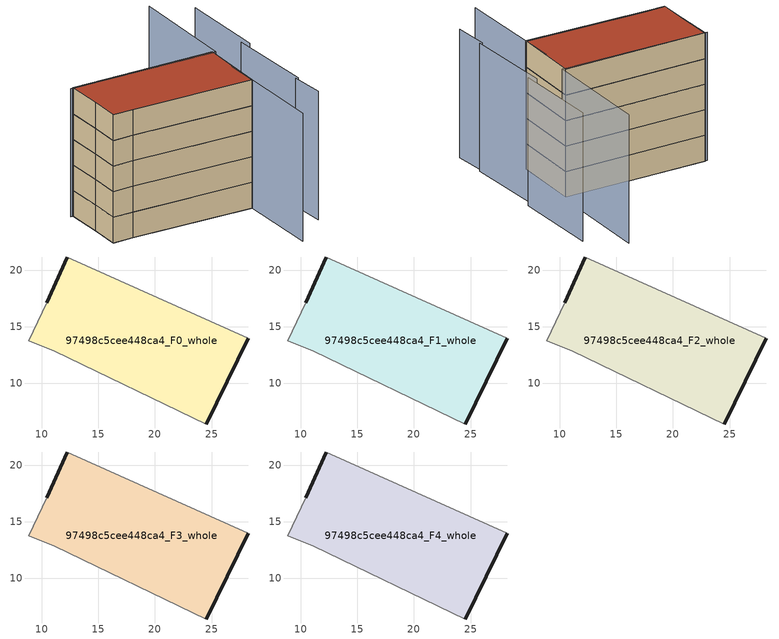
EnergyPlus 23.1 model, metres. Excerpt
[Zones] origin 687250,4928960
97498c5cee448ca4_F0_whole
 floor ground (EU_floor_Construction): 24.53,6.42 28.22,13.96 12.26,21.16 10.47,17.13 8.89,13.78 11.18,12.82 z0
 wall outside (EU_wall_Construction): 10.47,17.13 12.26,21.16 / 28.22,13.96 24.53,6.42 z0:3
 wall adiabatic (EU_wall_Construction): 12.26,21.16 28.22,13.96 / 24.53,6.42 11.18,12.82 8.89,13.78 10.47,17.13 z0:3
97498c5cee448ca4_F1_whole
 floor to 97498c5cee448ca4_F0_whole (EU_floor_Construction): 24.52,6.42 28.22,13.96 12.25,21.16 10.47,17.13 8.88,13.78 11.17,12.82 z3
 wall outside (EU_wall_Construction): 10.47,17.13 12.26,21.16 / 28.22,13.96 24.53,6.42 z3:6
 wall adiabatic (EU_wall_Construction): 12.26,21.16 28.22,13.96 / 24.53,6.42 11.18,12.82 8.89,13.78 10.47,17.13 z3:6
97498c5cee448ca4_F2_whole
 floor to 97498c5cee448ca4_F1_whole (EU_floor_Construction): 24.52,6.42 28.22,13.96 12.25,21.16 10.47,17.13 8.88,13.78 11.17,12.82 z6
 wall outside (EU_wall_Construction): 10.47,17.13 12.26,21.16 / 28.22,13.96 24.53,6.42 z6:9
 wall adiabatic (EU_wall_Construction): 12.26,21.16 28.22,13.96 / 24.53,6.42 11.18,12.82 8.89,13.78 10.47,17.13 z6:9
97498c5cee448ca4_F3_whole
 floor to 97498c5cee448ca4_F2_whole (EU_floor_Construction): 24.52,6.42 28.22,13.96 12.25,21.16 10.47,17.13 8.88,13.78 11.17,12.82 z9
 wall outside (EU_wall_Construction): 10.47,17.13 12.26,21.16 / 28.22,13.96 24.53,6.42 z9:12
 wall adiabatic (EU_wall_Construction): 12.26,21.16 28.22,13.96 / 24.53,6.42 11.18,12.82 8.89,13.78 10.47,17.13 z9:12
97498c5cee448ca4_F4_whole
 floor to 97498c5cee448ca4_F3_whole (EU_floor_Construction): 24.52,6.42 28.22,13.96 12.25,21.16 10.47,17.13 8.88,13.78 11.17,12.82 z12
 wall outside (EU_wall_Construction): 10.47,17.13 12.26,21.16 / 28.22,13.96 24.53,6.42 z12:15
 wall adiabatic (EU_wall_Construction): 12.26,21.16 28.22,13.96 / 24.53,6.42 11.18,12.82 8.89,13.78 10.47,17.13 z12:15
 roof outside (EU_roof_Construction): 28.22,13.96 24.53,6.42 11.18,12.82 8.89,13.78 10.47,17.13 12.26,21.16 z15
shading: 25.98,-1.08 27.45,2.78 / 27.77,2.66 31.91,12.74 / 32.19,11.81 36.49,21.63 / 26.18,10.13 20.43,-2.76 / 34.17,26.01 28.39,13.62 / 28.39,13.62 12,21.27 z0:15
[Building]
EU S2 Campaign: North Axis=0; Terrain=City; Solar Distribution=FullExterior
[Site:Location]
Bologna: Latitude=44.5; Longitude=11.25; Time Zone=1; Elevation=37
[SizingPeriod:WeatherFileDays]
AnnualSizingPeriod: Begin Month=1; Begin Day of Month=1; End Month=12; End Day of Month=31; Day of Week for Start Day=Monday; Use Weather File Daylight Saving Period=No; Use Weather File Rain and Snow Indicators=No
[MATERIAL]
EU_InternalMass_Material: Roughness=MediumRough; Thickness=0.1; Conductivity=1; Density=1800; Specific Heat=900; Thermal Absorptance=0.9; Solar Absorptance=0.7; Visible Absorptance=0.7
[MATERIAL:NOMASS] Roughness=MediumRough; Thermal Absorptance=0.9; Solar Absorptance=0.7; Visible Absorptance=0.7
Name | Thermal Resistance
EU_wall_NoMass | 0.905828
EU_roof_NoMass | 0.37593
EU_floor_NoMass | 0.67114
[CONSTRUCTION]
EU_wall_Construction: EU_wall_NoMass
EU_roof_Construction: EU_roof_NoMass
EU_floor_Construction: EU_floor_NoMass
EU_InternalMass_Construction: EU_InternalMass_Material
[ZONE] Type=1; Multiplier=1; Ceiling Height=autocalculate; Floor Area=autocalculate; Part of Total Floor Area=Yes
Name | Volume
97498c5cee448ca4_F0_whole | 427.729
97498c5cee448ca4_F1_whole; 97498c5cee448ca4_F2_whole; 97498c5cee448ca4_F3_whole; 97498c5cee448ca4_F4_whole | 427.727
[INTERNALMASS] Construction=EU_InternalMass_Construction; Surface Area=142.576
Name | Zone or ZoneList
97498c5cee448ca4_F0_whole_EU_InternalMass | 97498c5cee448ca4_F0_whole
97498c5cee448ca4_F1_whole_EU_InternalMass | 97498c5cee448ca4_F1_whole
97498c5cee448ca4_F2_whole_EU_InternalMass | 97498c5cee448ca4_F2_whole
97498c5cee448ca4_F3_whole_EU_InternalMass | 97498c5cee448ca4_F3_whole
97498c5cee448ca4_F4_whole_EU_InternalMass | 97498c5cee448ca4_F4_whole
[OTHEREQUIPMENT] Fuel Type=Electricity; Design Level Calculation Method=Watts/Area; Power per Zone Floor Area=1; Fraction Latent=0; Fraction Radiant=0; Fraction Lost=0; Carbon Dioxide Generation Rate=0; EndUse Subcategory=EU_Step8_InternalGains
Name | Zone or ZoneList or Space or SpaceList | Schedule
EU_Step8_InternalGain_97498c5cee448ca4_F0_whole_f000 | 97498c5cee448ca4_F0_whole | EU_Step8_GainSchedule_97498c5cee448ca4_F0_whole_f000
EU_Step8_InternalGain_97498c5cee448ca4_F1_whole_f000 | 97498c5cee448ca4_F1_whole | EU_Step8_GainSchedule_97498c5cee448ca4_F1_whole_f000
EU_Step8_InternalGain_97498c5cee448ca4_F2_whole_f000 | 97498c5cee448ca4_F2_whole | EU_Step8_GainSchedule_97498c5cee448ca4_F2_whole_f000
EU_Step8_InternalGain_97498c5cee448ca4_F3_whole_f000 | 97498c5cee448ca4_F3_whole | EU_Step8_GainSchedule_97498c5cee448ca4_F3_whole_f000
EU_Step8_InternalGain_97498c5cee448ca4_F4_whole_f000 | 97498c5cee448ca4_F4_whole | EU_Step8_GainSchedule_97498c5cee448ca4_F4_whole_f000
[ZONEVENTILATION:DESIGNFLOWRATE] Schedule=EU_AlwaysOn; Design Flow Rate Calculation Method=AirChanges/Hour; Air Changes per Hour=0.73129; Ventilation Type=Natural; Fan Pressure Rise=0; Fan Total Efficiency=1; Constant Term Coefficient=1; Temperature Term Coefficient=0; Velocity Term Coefficient=0; Velocity Squared Term Coefficient=0; Minimum Indoor Temperature=-100; Maximum Indoor Temperature=100; Delta Temperature=-100; Minimum Outdoor Temperature=-100; Maximum Outdoor Temperature=100; Maximum Wind Speed=40
Name | Zone or ZoneList or Space or SpaceList
EU_ConstantAir_97498c5cee448ca4_F0_whole | 97498c5cee448ca4_F0_whole
EU_ConstantAir_97498c5cee448ca4_F1_whole | 97498c5cee448ca4_F1_whole
EU_ConstantAir_97498c5cee448ca4_F2_whole | 97498c5cee448ca4_F2_whole
EU_ConstantAir_97498c5cee448ca4_F3_whole | 97498c5cee448ca4_F3_whole
EU_ConstantAir_97498c5cee448ca4_F4_whole | 97498c5cee448ca4_F4_whole
[HVACTEMPLATE:THERMOSTAT] Constant Heating Setpoint=20; Constant Cooling Setpoint=50
EU_HeatOnly_97498c5cee448ca4_F0_whole; EU_HeatOnly_97498c5cee448ca4_F1_whole; EU_HeatOnly_97498c5cee448ca4_F2_whole; EU_HeatOnly_97498c5cee448ca4_F3_whole; EU_HeatOnly_97498c5cee448ca4_F4_whole
[HVACTEMPLATE:ZONE:IDEALLOADSAIRSYSTEM] System Availability Schedule=EU_AlwaysOn; Maximum Heating Supply Air Temperature=50; Minimum Cooling Supply Air Temperature=13; Maximum Heating Supply Air Humidity Ratio=0.0156; Minimum Cooling Supply Air Humidity Ratio=0.0077; Heating Limit=NoLimit; Cooling Limit=NoLimit; Heating Availability Schedule=EU_AlwaysOn; Cooling Availability Schedule=EU_CoolingOff; Dehumidification Control Type=ConstantSensibleHeatRatio; Cooling Sensible Heat Ratio=0.7; Dehumidification Setpoint=60; Humidification Control Type=None; Humidification Setpoint=30; Outdoor Air Method=None; Outdoor Air Flow Rate per Person=0.00944; Outdoor Air Flow Rate per Zone Floor Area=0; Outdoor Air Flow Rate per Zone=0; Demand Controlled Ventilation Type=None; Outdoor Air Economizer Type=NoEconomizer; Heat Recovery Type=None; Sensible Heat Recovery Effectiveness=0.7; Latent Heat Recovery Effectiveness=0.65
Name | Template Thermostat
97498c5cee448ca4_F0_whole | EU_HeatOnly_97498c5cee448ca4_F0_whole
97498c5cee448ca4_F1_whole | EU_HeatOnly_97498c5cee448ca4_F1_whole
97498c5cee448ca4_F2_whole | EU_HeatOnly_97498c5cee448ca4_F2_whole
97498c5cee448ca4_F3_whole | EU_HeatOnly_97498c5cee448ca4_F3_whole
97498c5cee448ca4_F4_whole | EU_HeatOnly_97498c5cee448ca4_F4_whole
[SIZING:ZONE] Zone Cooling Design Supply Air Temperature Input Method=SupplyAirTemperature; Zone Cooling Design Supply Air Temperature=13; Zone Heating Design Supply Air Temperature Input Method=SupplyAirTemperature; Zone Heating Design Supply Air Temperature=50; Zone Cooling Design Supply Air Humidity Ratio=0.008; Zone Heating Design Supply Air Humidity Ratio=0.008; Cooling Design Air Flow Method=DesignDay; Cooling Design Air Flow Rate=0; Cooling Minimum Air Flow per Zone Floor Area=0.000762; Cooling Minimum Air Flow=0; Cooling Minimum Air Flow Fraction=0.2; Heating Design Air Flow Method=DesignDay; Heating Design Air Flow Rate=0; Heating Maximum Air Flow per Zone Floor Area=0.002032; Heating Maximum Air Flow=0.141576; Heating Maximum Air Flow Fraction=0.3; Account for Dedicated Outdoor Air System=No; Dedicated Outdoor Air System Control Strategy=NeutralSupplyAir; Dedicated Outdoor Air Low Setpoint Temperature for Design=autosize; Dedicated Outdoor Air High Setpoint Temperature for Design=autosize; Zone Load Sizing Method=Sensible Load Only No Latent Load; Zone Latent Cooling Design Supply Air Humidity Ratio Input Method=HumidityRatioDifference; Zone Cooling Design Supply Air Humidity Ratio Difference=0.005; Zone Latent Heating Design Supply Air Humidity Ratio Input Method=HumidityRatioDifference; Zone Humidification Design Supply Air Humidity Ratio Difference=0.005
97498c5cee448ca4_F0_whole; 97498c5cee448ca4_F1_whole; 97498c5cee448ca4_F2_whole; 97498c5cee448ca4_F3_whole; 97498c5cee448ca4_F4_whole
[SCHEDULE:CONSTANT]
Name | Hourly Value
EU_AlwaysOn | 1
EU_CoolingOff | 0
[SCHEDULE:FILE] Column Number=1; Rows to Skip at Top=0; Number of Hours of Data=8760; Column Separator=Comma; Interpolate to Timestep=No; Minutes per Item=60; Adjust Schedule for Daylight Savings=Yes
Name | File
EU_Step8_GainSchedule_97498c5cee448ca4_F0_whole_f000 | ../../schedules/97498c5cee448ca4/97498c5cee448ca4_F0_whole_f000_gain.csv
EU_Step8_GainSchedule_97498c5cee448ca4_F1_whole_f000 | ../../schedules/97498c5cee448ca4/97498c5cee448ca4_F1_whole_f000_gain.csv
EU_Step8_GainSchedule_97498c5cee448ca4_F2_whole_f000 | ../../schedules/97498c5cee448ca4/97498c5cee448ca4_F2_whole_f000_gain.csv
EU_Step8_GainSchedule_97498c5cee448ca4_F3_whole_f000 | ../../schedules/97498c5cee448ca4/97498c5cee448ca4_F3_whole_f000_gain.csv
EU_Step8_GainSchedule_97498c5cee448ca4_F4_whole_f000 | ../../schedules/97498c5cee448ca4/97498c5cee448ca4_F4_whole_f000_gain.csv
